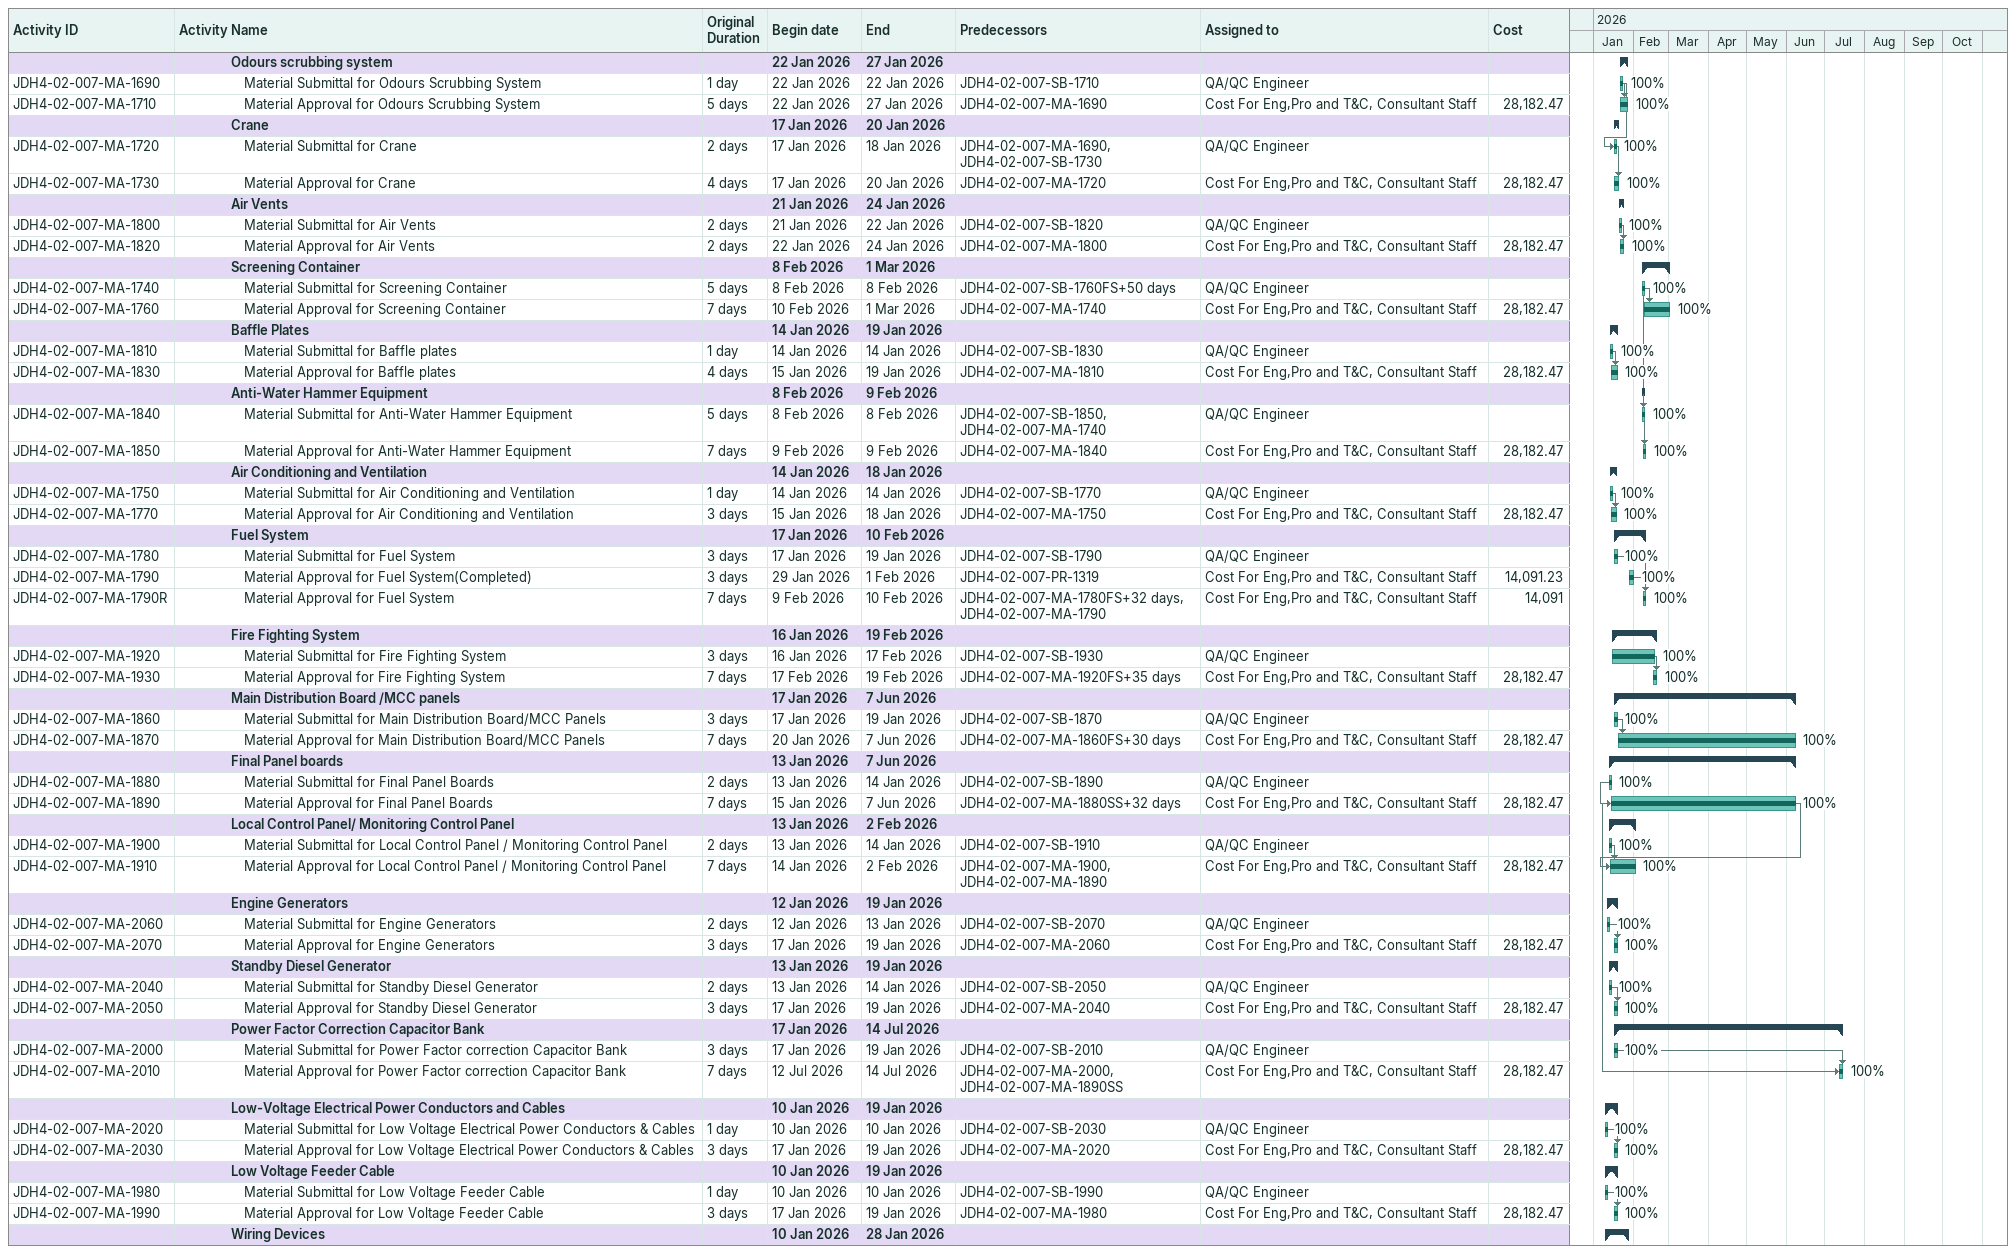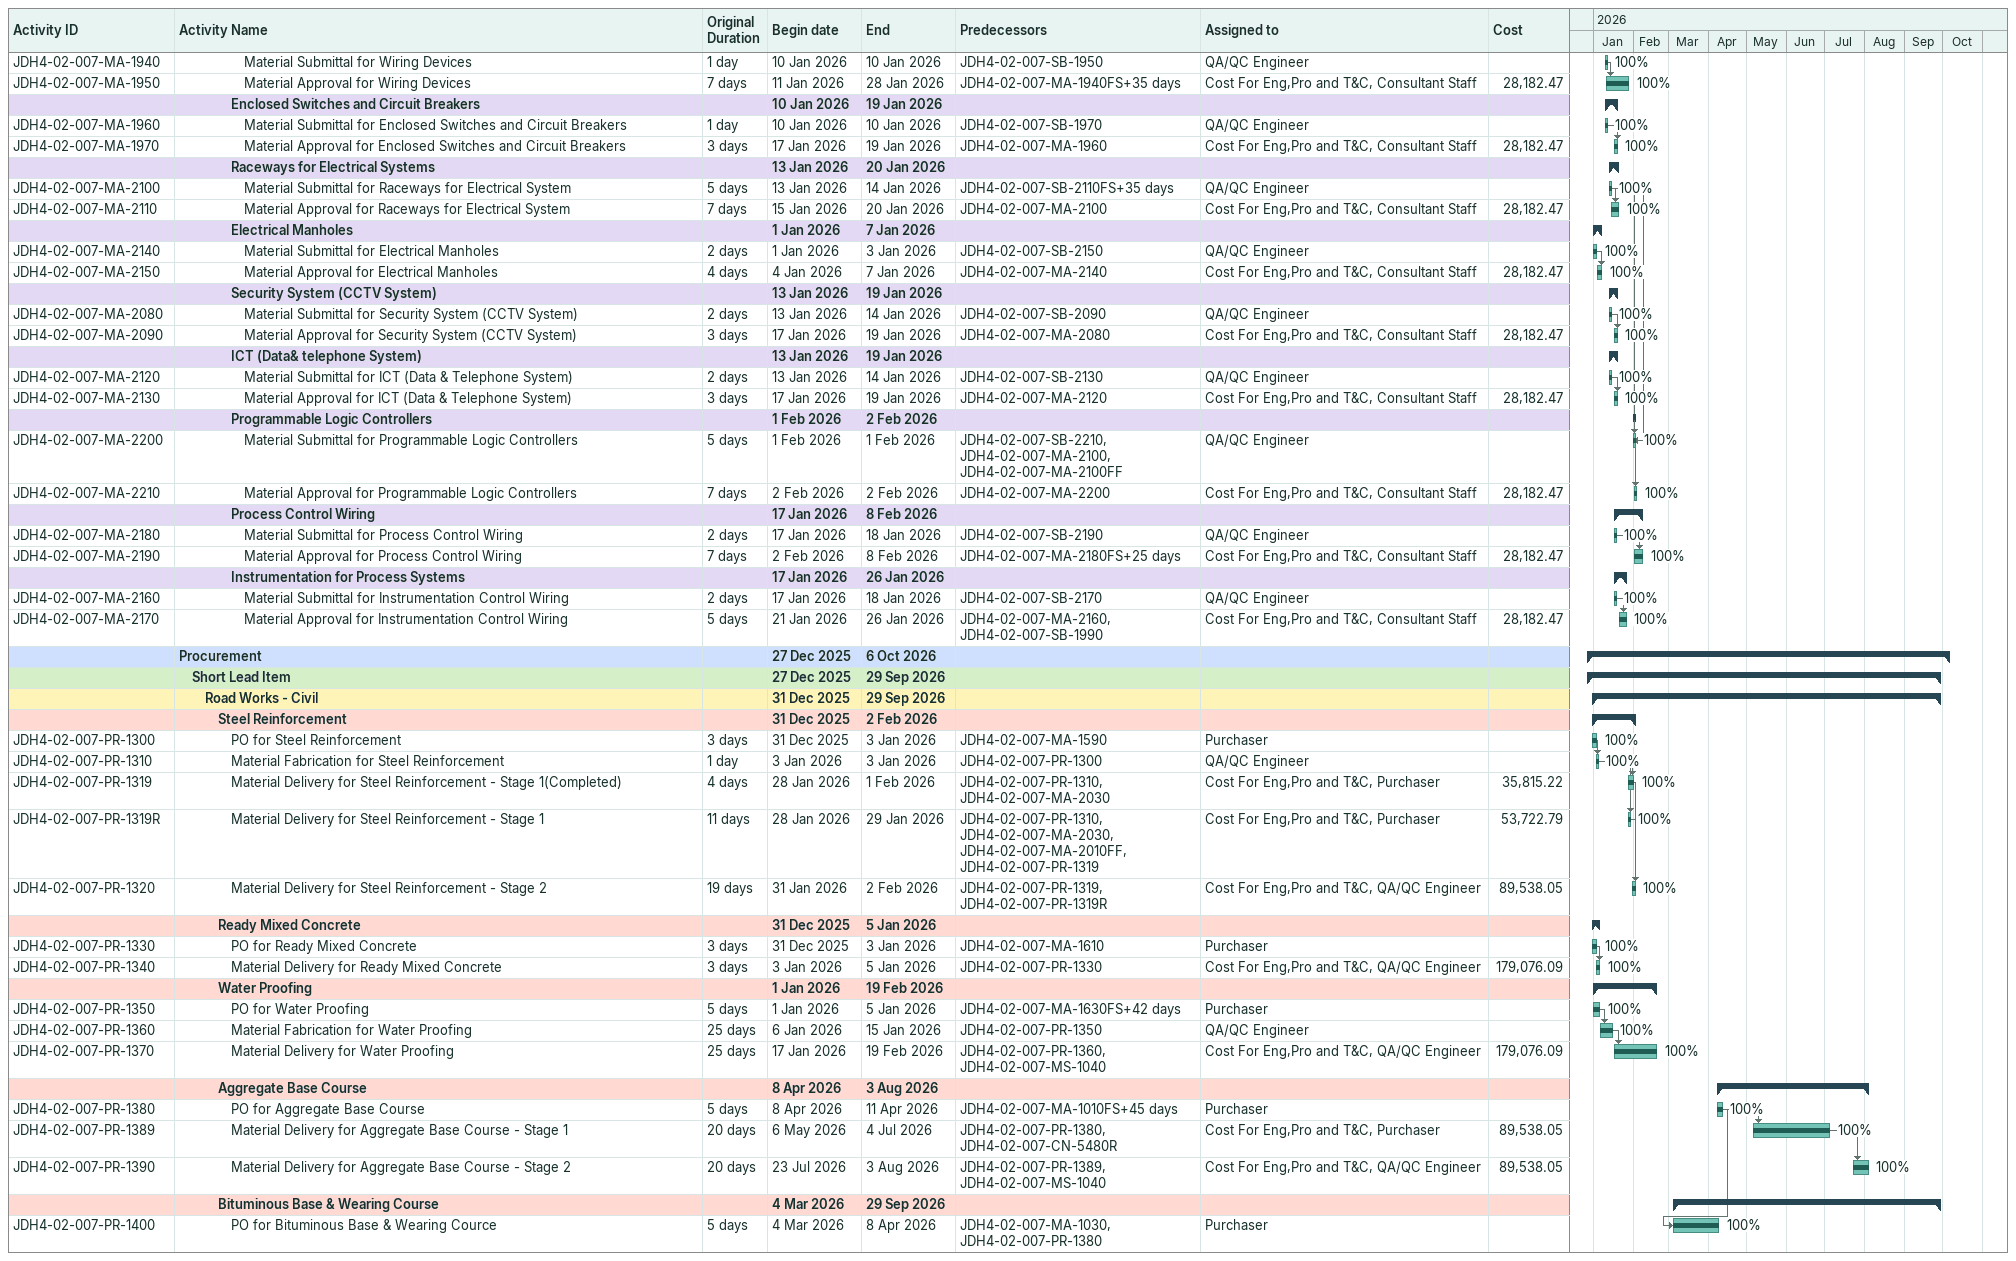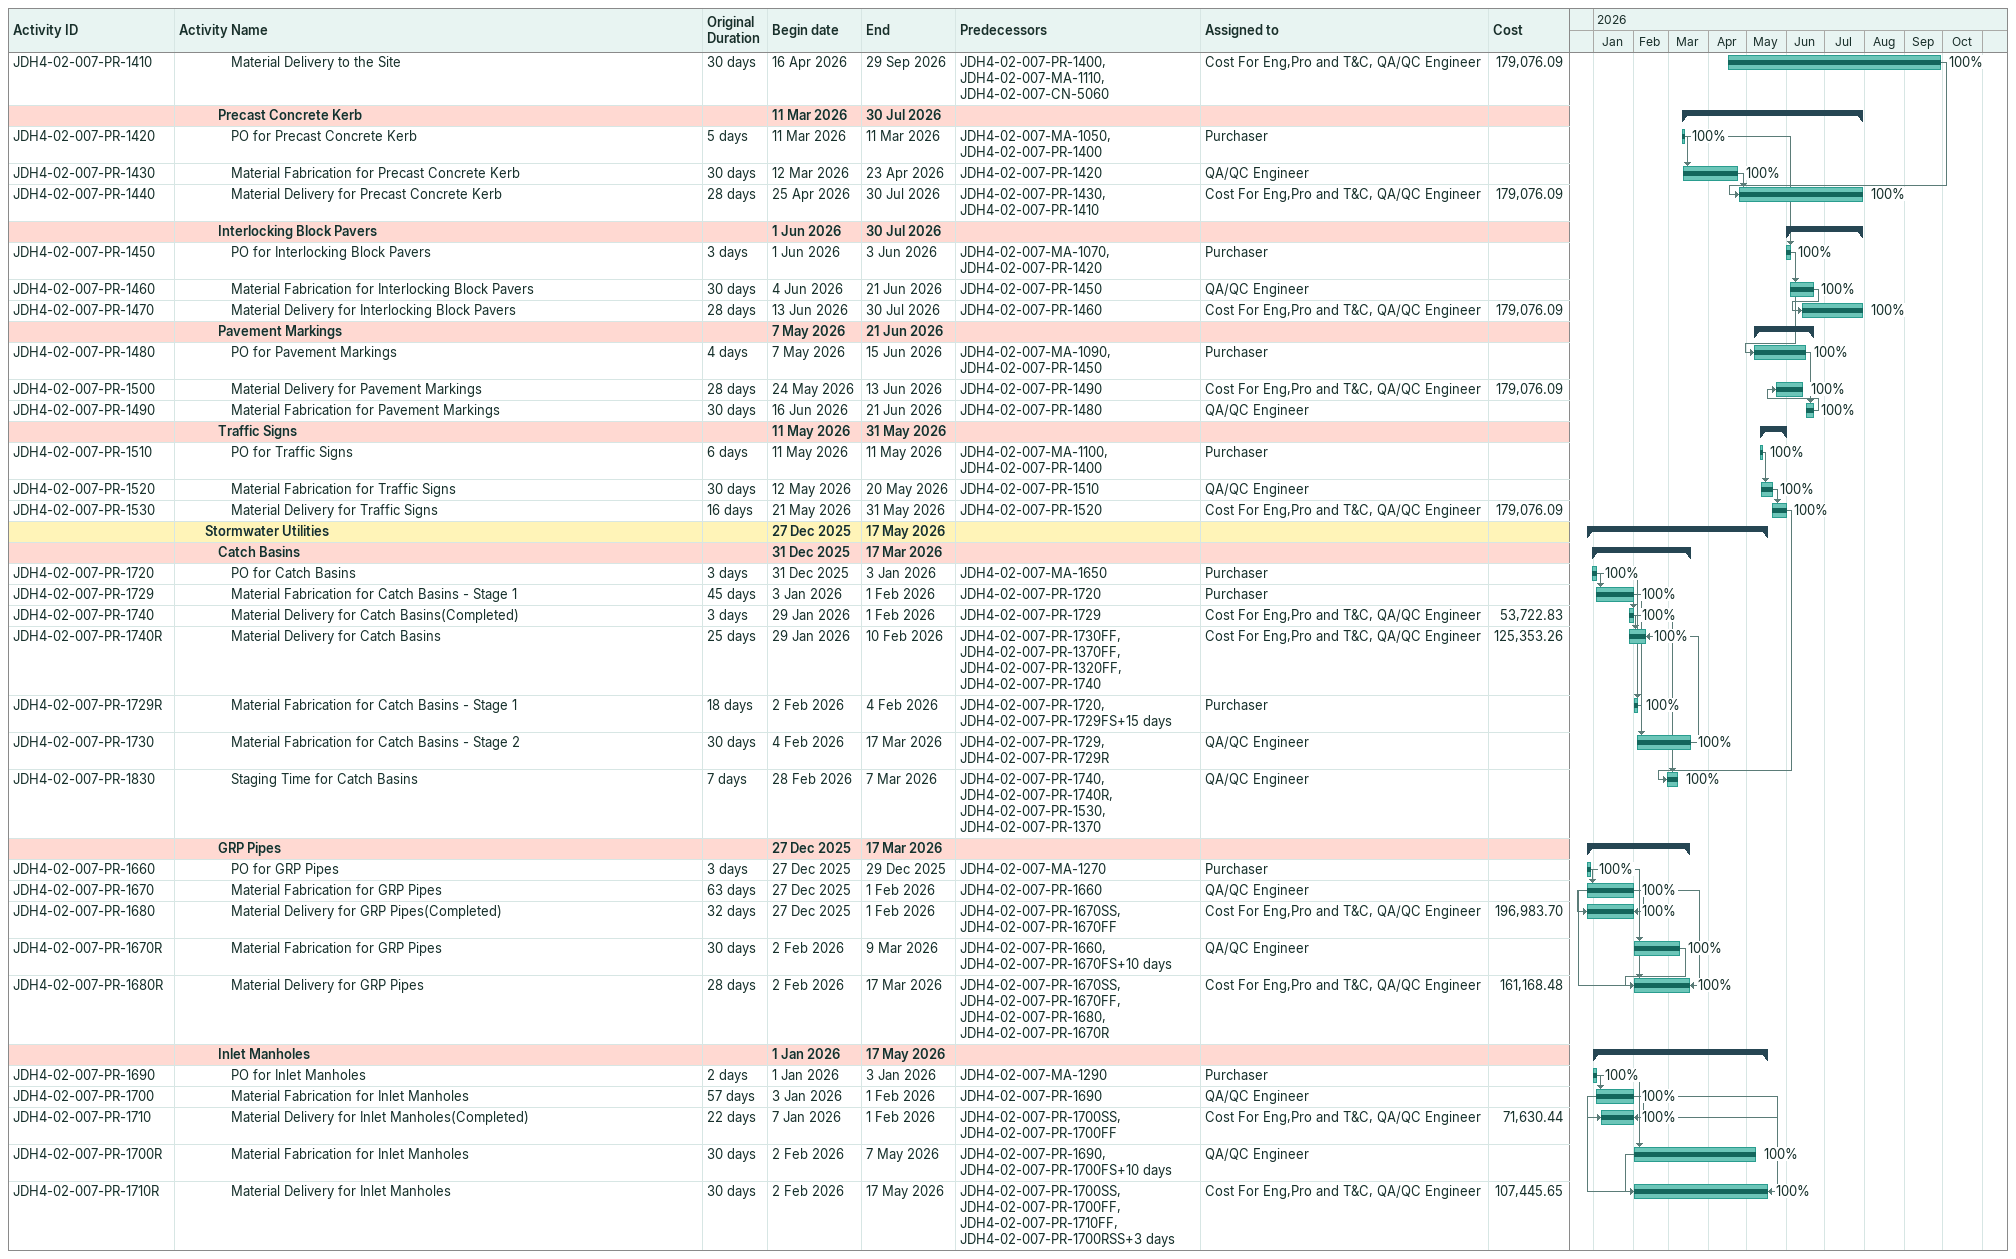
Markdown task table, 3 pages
| ID | Level | Task | Original duration | Start | Finish | Predecessors | Resources | % complete | Cost |
|---|---|---|---|---|---|---|---|---|---|
|  | 5 | **Odours scrubbing system** |  | 2026-01-22 | 2026-01-27 |  |  |  |  |
| JDH4-02-007-MA-1690 | 6 | Material Submittal for Odours Scrubbing System | 1d | 2026-01-22 | 2026-01-22 | JDH4-02-007-SB-1710 | QA/QC Engineer | 100 |  |
| JDH4-02-007-MA-1710 | 6 | Material Approval for Odours Scrubbing System | 5d | 2026-01-22 | 2026-01-27 | JDH4-02-007-MA-1690 | Cost For Eng,Pro and T&C, Consultant Staff | 100 | 28182.47 |
|  | 5 | **Crane** |  | 2026-01-17 | 2026-01-20 |  |  |  |  |
| JDH4-02-007-MA-1720 | 6 | Material Submittal for Crane | 2d | 2026-01-17 | 2026-01-18 | JDH4-02-007-MA-1690, JDH4-02-007-SB-1730 | QA/QC Engineer | 100 |  |
| JDH4-02-007-MA-1730 | 6 | Material Approval for Crane | 4d | 2026-01-17 | 2026-01-20 | JDH4-02-007-MA-1720 | Cost For Eng,Pro and T&C, Consultant Staff | 100 | 28182.47 |
|  | 5 | **Air Vents** |  | 2026-01-21 | 2026-01-24 |  |  |  |  |
| JDH4-02-007-MA-1800 | 6 | Material Submittal for Air Vents | 2d | 2026-01-21 | 2026-01-22 | JDH4-02-007-SB-1820 | QA/QC Engineer | 100 |  |
| JDH4-02-007-MA-1820 | 6 | Material Approval for Air Vents | 2d | 2026-01-22 | 2026-01-24 | JDH4-02-007-MA-1800 | Cost For Eng,Pro and T&C, Consultant Staff | 100 | 28182.47 |
|  | 5 | **Screening Container** |  | 2026-02-08 | 2026-03-01 |  |  |  |  |
| JDH4-02-007-MA-1740 | 6 | Material Submittal for Screening Container | 5d | 2026-02-08 | 2026-02-08 | JDH4-02-007-SB-1760FS+50d | QA/QC Engineer | 100 |  |
| JDH4-02-007-MA-1760 | 6 | Material Approval for Screening Container | 7d | 2026-02-10 | 2026-03-01 | JDH4-02-007-MA-1740 | Cost For Eng,Pro and T&C, Consultant Staff | 100 | 28182.47 |
|  | 5 | **Baffle Plates** |  | 2026-01-14 | 2026-01-19 |  |  |  |  |
| JDH4-02-007-MA-1810 | 6 | Material Submittal for Baffle plates | 1d | 2026-01-14 | 2026-01-14 | JDH4-02-007-SB-1830 | QA/QC Engineer | 100 |  |
| JDH4-02-007-MA-1830 | 6 | Material Approval for Baffle plates | 4d | 2026-01-15 | 2026-01-19 | JDH4-02-007-MA-1810 | Cost For Eng,Pro and T&C, Consultant Staff | 100 | 28182.47 |
|  | 5 | **Anti-Water Hammer Equipment** |  | 2026-02-08 | 2026-02-09 |  |  |  |  |
| JDH4-02-007-MA-1840 | 6 | Material Submittal for Anti-Water Hammer Equipment | 5d | 2026-02-08 | 2026-02-08 | JDH4-02-007-SB-1850, JDH4-02-007-MA-1740 | QA/QC Engineer | 100 |  |
| JDH4-02-007-MA-1850 | 6 | Material Approval for Anti-Water Hammer Equipment | 7d | 2026-02-09 | 2026-02-09 | JDH4-02-007-MA-1840 | Cost For Eng,Pro and T&C, Consultant Staff | 100 | 28182.47 |
|  | 5 | **Air Conditioning and Ventilation** |  | 2026-01-14 | 2026-01-18 |  |  |  |  |
| JDH4-02-007-MA-1750 | 6 | Material Submittal for Air Conditioning and Ventilation | 1d | 2026-01-14 | 2026-01-14 | JDH4-02-007-SB-1770 | QA/QC Engineer | 100 |  |
| JDH4-02-007-MA-1770 | 6 | Material Approval for Air Conditioning and Ventilation | 3d | 2026-01-15 | 2026-01-18 | JDH4-02-007-MA-1750 | Cost For Eng,Pro and T&C, Consultant Staff | 100 | 28182.47 |
|  | 5 | **Fuel System** |  | 2026-01-17 | 2026-02-10 |  |  |  |  |
| JDH4-02-007-MA-1780 | 6 | Material Submittal for Fuel System | 3d | 2026-01-17 | 2026-01-19 | JDH4-02-007-SB-1790 | QA/QC Engineer | 100 |  |
| JDH4-02-007-MA-1790 | 6 | Material Approval for Fuel System(Completed) | 3d | 2026-01-29 | 2026-02-01 | JDH4-02-007-PR-1319 | Cost For Eng,Pro and T&C, Consultant Staff | 100 | 14091.23 |
| JDH4-02-007-MA-1790R | 6 | Material Approval for Fuel System | 7d | 2026-02-09 | 2026-02-10 | JDH4-02-007-MA-1780FS+32d, JDH4-02-007-MA-1790 | Cost For Eng,Pro and T&C, Consultant Staff | 100 | 14091 |
|  | 5 | **Fire Fighting System** |  | 2026-01-16 | 2026-02-19 |  |  |  |  |
| JDH4-02-007-MA-1920 | 6 | Material Submittal for Fire Fighting System | 3d | 2026-01-16 | 2026-02-17 | JDH4-02-007-SB-1930 | QA/QC Engineer | 100 |  |
| JDH4-02-007-MA-1930 | 6 | Material Approval for Fire Fighting System | 7d | 2026-02-17 | 2026-02-19 | JDH4-02-007-MA-1920FS+35d | Cost For Eng,Pro and T&C, Consultant Staff | 100 | 28182.47 |
|  | 5 | **Main Distribution Board /MCC panels** |  | 2026-01-17 | 2026-06-07 |  |  |  |  |
| JDH4-02-007-MA-1860 | 6 | Material Submittal for Main Distribution Board/MCC Panels | 3d | 2026-01-17 | 2026-01-19 | JDH4-02-007-SB-1870 | QA/QC Engineer | 100 |  |
| JDH4-02-007-MA-1870 | 6 | Material Approval for Main Distribution Board/MCC Panels | 7d | 2026-01-20 | 2026-06-07 | JDH4-02-007-MA-1860FS+30d | Cost For Eng,Pro and T&C, Consultant Staff | 100 | 28182.47 |
|  | 5 | **Final Panel boards** |  | 2026-01-13 | 2026-06-07 |  |  |  |  |
| JDH4-02-007-MA-1880 | 6 | Material Submittal for Final Panel Boards | 2d | 2026-01-13 | 2026-01-14 | JDH4-02-007-SB-1890 | QA/QC Engineer | 100 |  |
| JDH4-02-007-MA-1890 | 6 | Material Approval for Final Panel Boards | 7d | 2026-01-15 | 2026-06-07 | JDH4-02-007-MA-1880SS+32d | Cost For Eng,Pro and T&C, Consultant Staff | 100 | 28182.47 |
|  | 5 | **Local Control Panel/ Monitoring Control Panel** |  | 2026-01-13 | 2026-02-02 |  |  |  |  |
| JDH4-02-007-MA-1900 | 6 | Material Submittal for Local Control Panel / Monitoring Control Panel | 2d | 2026-01-13 | 2026-01-14 | JDH4-02-007-SB-1910 | QA/QC Engineer | 100 |  |
| JDH4-02-007-MA-1910 | 6 | Material Approval for Local Control Panel / Monitoring Control Panel | 7d | 2026-01-14 | 2026-02-02 | JDH4-02-007-MA-1900, JDH4-02-007-MA-1890 | Cost For Eng,Pro and T&C, Consultant Staff | 100 | 28182.47 |
|  | 5 | **Engine Generators** |  | 2026-01-12 | 2026-01-19 |  |  |  |  |
| JDH4-02-007-MA-2060 | 6 | Material Submittal for Engine Generators | 2d | 2026-01-12 | 2026-01-13 | JDH4-02-007-SB-2070 | QA/QC Engineer | 100 |  |
| JDH4-02-007-MA-2070 | 6 | Material Approval for Engine Generators | 3d | 2026-01-17 | 2026-01-19 | JDH4-02-007-MA-2060 | Cost For Eng,Pro and T&C, Consultant Staff | 100 | 28182.47 |
|  | 5 | **Standby Diesel Generator** |  | 2026-01-13 | 2026-01-19 |  |  |  |  |
| JDH4-02-007-MA-2040 | 6 | Material Submittal for Standby Diesel Generator | 2d | 2026-01-13 | 2026-01-14 | JDH4-02-007-SB-2050 | QA/QC Engineer | 100 |  |
| JDH4-02-007-MA-2050 | 6 | Material Approval for Standby Diesel Generator | 3d | 2026-01-17 | 2026-01-19 | JDH4-02-007-MA-2040 | Cost For Eng,Pro and T&C, Consultant Staff | 100 | 28182.47 |
|  | 5 | **Power Factor Correction Capacitor Bank** |  | 2026-01-17 | 2026-07-14 |  |  |  |  |
| JDH4-02-007-MA-2000 | 6 | Material Submittal for Power Factor correction Capacitor Bank | 3d | 2026-01-17 | 2026-01-19 | JDH4-02-007-SB-2010 | QA/QC Engineer | 100 |  |
| JDH4-02-007-MA-2010 | 6 | Material Approval for Power Factor correction Capacitor Bank | 7d | 2026-07-12 | 2026-07-14 | JDH4-02-007-MA-2000, JDH4-02-007-MA-1890SS | Cost For Eng,Pro and T&C, Consultant Staff | 100 | 28182.47 |
|  | 5 | **Low-Voltage Electrical Power Conductors and Cables** |  | 2026-01-10 | 2026-01-19 |  |  |  |  |
| JDH4-02-007-MA-2020 | 6 | Material Submittal for Low Voltage Electrical Power Conductors & Cables | 1d | 2026-01-10 | 2026-01-10 | JDH4-02-007-SB-2030 | QA/QC Engineer | 100 |  |
| JDH4-02-007-MA-2030 | 6 | Material Approval for Low Voltage Electrical Power Conductors & Cables | 3d | 2026-01-17 | 2026-01-19 | JDH4-02-007-MA-2020 | Cost For Eng,Pro and T&C, Consultant Staff | 100 | 28182.47 |
|  | 5 | **Low Voltage Feeder Cable** |  | 2026-01-10 | 2026-01-19 |  |  |  |  |
| JDH4-02-007-MA-1980 | 6 | Material Submittal for Low Voltage Feeder Cable | 1d | 2026-01-10 | 2026-01-10 | JDH4-02-007-SB-1990 | QA/QC Engineer | 100 |  |
| JDH4-02-007-MA-1990 | 6 | Material Approval for Low Voltage Feeder Cable | 3d | 2026-01-17 | 2026-01-19 | JDH4-02-007-MA-1980 | Cost For Eng,Pro and T&C, Consultant Staff | 100 | 28182.47 |
|  | 5 | **Wiring Devices** |  | 2026-01-10 | 2026-01-28 |  |  |  |  |
| JDH4-02-007-MA-1940 | 6 | Material Submittal for Wiring Devices | 1d | 2026-01-10 | 2026-01-10 | JDH4-02-007-SB-1950 | QA/QC Engineer | 100 |  |
| JDH4-02-007-MA-1950 | 6 | Material Approval for Wiring Devices | 7d | 2026-01-11 | 2026-01-28 | JDH4-02-007-MA-1940FS+35d | Cost For Eng,Pro and T&C, Consultant Staff | 100 | 28182.47 |
|  | 5 | **Enclosed Switches and Circuit Breakers** |  | 2026-01-10 | 2026-01-19 |  |  |  |  |
| JDH4-02-007-MA-1960 | 6 | Material Submittal for Enclosed Switches and Circuit Breakers | 1d | 2026-01-10 | 2026-01-10 | JDH4-02-007-SB-1970 | QA/QC Engineer | 100 |  |
| JDH4-02-007-MA-1970 | 6 | Material Approval for Enclosed Switches and Circuit Breakers | 3d | 2026-01-17 | 2026-01-19 | JDH4-02-007-MA-1960 | Cost For Eng,Pro and T&C, Consultant Staff | 100 | 28182.47 |
|  | 5 | **Raceways for Electrical Systems** |  | 2026-01-13 | 2026-01-20 |  |  |  |  |
| JDH4-02-007-MA-2100 | 6 | Material Submittal for Raceways for Electrical System | 5d | 2026-01-13 | 2026-01-14 | JDH4-02-007-SB-2110FS+35d | QA/QC Engineer | 100 |  |
| JDH4-02-007-MA-2110 | 6 | Material Approval for Raceways for Electrical System | 7d | 2026-01-15 | 2026-01-20 | JDH4-02-007-MA-2100 | Cost For Eng,Pro and T&C, Consultant Staff | 100 | 28182.47 |
|  | 5 | **Electrical Manholes** |  | 2026-01-01 | 2026-01-07 |  |  |  |  |
| JDH4-02-007-MA-2140 | 6 | Material Submittal for Electrical Manholes | 2d | 2026-01-01 | 2026-01-03 | JDH4-02-007-SB-2150 | QA/QC Engineer | 100 |  |
| JDH4-02-007-MA-2150 | 6 | Material Approval for Electrical Manholes | 4d | 2026-01-04 | 2026-01-07 | JDH4-02-007-MA-2140 | Cost For Eng,Pro and T&C, Consultant Staff | 100 | 28182.47 |
|  | 5 | **Security System (CCTV System)** |  | 2026-01-13 | 2026-01-19 |  |  |  |  |
| JDH4-02-007-MA-2080 | 6 | Material Submittal for Security System (CCTV System) | 2d | 2026-01-13 | 2026-01-14 | JDH4-02-007-SB-2090 | QA/QC Engineer | 100 |  |
| JDH4-02-007-MA-2090 | 6 | Material Approval for Security System (CCTV System) | 3d | 2026-01-17 | 2026-01-19 | JDH4-02-007-MA-2080 | Cost For Eng,Pro and T&C, Consultant Staff | 100 | 28182.47 |
|  | 5 | **ICT (Data& telephone System)** |  | 2026-01-13 | 2026-01-19 |  |  |  |  |
| JDH4-02-007-MA-2120 | 6 | Material Submittal for ICT (Data & Telephone System) | 2d | 2026-01-13 | 2026-01-14 | JDH4-02-007-SB-2130 | QA/QC Engineer | 100 |  |
| JDH4-02-007-MA-2130 | 6 | Material Approval for ICT (Data & Telephone System) | 3d | 2026-01-17 | 2026-01-19 | JDH4-02-007-MA-2120 | Cost For Eng,Pro and T&C, Consultant Staff | 100 | 28182.47 |
|  | 5 | **Programmable Logic Controllers** |  | 2026-02-01 | 2026-02-02 |  |  |  |  |
| JDH4-02-007-MA-2200 | 6 | Material Submittal for Programmable Logic Controllers | 5d | 2026-02-01 | 2026-02-01 | JDH4-02-007-SB-2210, JDH4-02-007-MA-2100, JDH4-02-007-MA-2100FF | QA/QC Engineer | 100 |  |
| JDH4-02-007-MA-2210 | 6 | Material Approval for Programmable Logic Controllers | 7d | 2026-02-02 | 2026-02-02 | JDH4-02-007-MA-2200 | Cost For Eng,Pro and T&C, Consultant Staff | 100 | 28182.47 |
|  | 5 | **Process Control Wiring** |  | 2026-01-17 | 2026-02-08 |  |  |  |  |
| JDH4-02-007-MA-2180 | 6 | Material Submittal for Process Control Wiring | 2d | 2026-01-17 | 2026-01-18 | JDH4-02-007-SB-2190 | QA/QC Engineer | 100 |  |
| JDH4-02-007-MA-2190 | 6 | Material Approval for Process Control Wiring | 7d | 2026-02-02 | 2026-02-08 | JDH4-02-007-MA-2180FS+25d | Cost For Eng,Pro and T&C, Consultant Staff | 100 | 28182.47 |
|  | 5 | **Instrumentation for Process Systems** |  | 2026-01-17 | 2026-01-26 |  |  |  |  |
| JDH4-02-007-MA-2160 | 6 | Material Submittal for Instrumentation Control Wiring | 2d | 2026-01-17 | 2026-01-18 | JDH4-02-007-SB-2170 | QA/QC Engineer | 100 |  |
| JDH4-02-007-MA-2170 | 6 | Material Approval for Instrumentation Control Wiring | 5d | 2026-01-21 | 2026-01-26 | JDH4-02-007-MA-2160, JDH4-02-007-SB-1990 | Cost For Eng,Pro and T&C, Consultant Staff | 100 | 28182.47 |
|  | 1 | **Procurement** |  | 2025-12-27 | 2026-10-06 |  |  |  |  |
|  | 2 | **Short Lead Item** |  | 2025-12-27 | 2026-09-29 |  |  |  |  |
|  | 3 | **Road Works - Civil** |  | 2025-12-31 | 2026-09-29 |  |  |  |  |
|  | 4 | **Steel Reinforcement** |  | 2025-12-31 | 2026-02-02 |  |  |  |  |
| JDH4-02-007-PR-1300 | 5 | PO for Steel Reinforcement | 3d | 2025-12-31 | 2026-01-03 | JDH4-02-007-MA-1590 | Purchaser | 100 |  |
| JDH4-02-007-PR-1310 | 5 | Material Fabrication for Steel Reinforcement | 1d | 2026-01-03 | 2026-01-03 | JDH4-02-007-PR-1300 | QA/QC Engineer | 100 |  |
| JDH4-02-007-PR-1319 | 5 | Material Delivery for Steel Reinforcement - Stage 1(Completed) | 4d | 2026-01-28 | 2026-02-01 | JDH4-02-007-PR-1310, JDH4-02-007-MA-2030 | Cost For Eng,Pro and T&C, Purchaser | 100 | 35815.22 |
| JDH4-02-007-PR-1319R | 5 | Material Delivery for Steel Reinforcement - Stage 1 | 11d | 2026-01-28 | 2026-01-29 | JDH4-02-007-PR-1310, JDH4-02-007-MA-2030, JDH4-02-007-MA-2010FF, JDH4-02-007-PR-1319 | Cost For Eng,Pro and T&C, Purchaser | 100 | 53722.79 |
| JDH4-02-007-PR-1320 | 5 | Material Delivery for Steel Reinforcement - Stage 2 | 19d | 2026-01-31 | 2026-02-02 | JDH4-02-007-PR-1319, JDH4-02-007-PR-1319R | Cost For Eng,Pro and T&C, QA/QC Engineer | 100 | 89538.05 |
|  | 4 | **Ready Mixed Concrete** |  | 2025-12-31 | 2026-01-05 |  |  |  |  |
| JDH4-02-007-PR-1330 | 5 | PO for Ready Mixed Concrete | 3d | 2025-12-31 | 2026-01-03 | JDH4-02-007-MA-1610 | Purchaser | 100 |  |
| JDH4-02-007-PR-1340 | 5 | Material Delivery for Ready Mixed Concrete | 3d | 2026-01-03 | 2026-01-05 | JDH4-02-007-PR-1330 | Cost For Eng,Pro and T&C, QA/QC Engineer | 100 | 179076.09 |
|  | 4 | **Water Proofing** |  | 2026-01-01 | 2026-02-19 |  |  |  |  |
| JDH4-02-007-PR-1350 | 5 | PO for Water Proofing | 5d | 2026-01-01 | 2026-01-05 | JDH4-02-007-MA-1630FS+42d | Purchaser | 100 |  |
| JDH4-02-007-PR-1360 | 5 | Material Fabrication for Water Proofing | 25d | 2026-01-06 | 2026-01-15 | JDH4-02-007-PR-1350 | QA/QC Engineer | 100 |  |
| JDH4-02-007-PR-1370 | 5 | Material Delivery for Water Proofing | 25d | 2026-01-17 | 2026-02-19 | JDH4-02-007-PR-1360, JDH4-02-007-MS-1040 | Cost For Eng,Pro and T&C, QA/QC Engineer | 100 | 179076.09 |
|  | 4 | **Aggregate Base Course** |  | 2026-04-08 | 2026-08-03 |  |  |  |  |
| JDH4-02-007-PR-1380 | 5 | PO for Aggregate Base Course | 5d | 2026-04-08 | 2026-04-11 | JDH4-02-007-MA-1010FS+45d | Purchaser | 100 |  |
| JDH4-02-007-PR-1389 | 5 | Material Delivery for Aggregate Base Course - Stage 1 | 20d | 2026-05-06 | 2026-07-04 | JDH4-02-007-PR-1380, JDH4-02-007-CN-5480R | Cost For Eng,Pro and T&C, Purchaser | 100 | 89538.05 |
| JDH4-02-007-PR-1390 | 5 | Material Delivery for Aggregate Base Course - Stage 2 | 20d | 2026-07-23 | 2026-08-03 | JDH4-02-007-PR-1389, JDH4-02-007-MS-1040 | Cost For Eng,Pro and T&C, QA/QC Engineer | 100 | 89538.05 |
|  | 4 | **Bituminous Base & Wearing Course** |  | 2026-03-04 | 2026-09-29 |  |  |  |  |
| JDH4-02-007-PR-1400 | 5 | PO for Bituminous Base & Wearing Cource | 5d | 2026-03-04 | 2026-04-08 | JDH4-02-007-MA-1030, JDH4-02-007-PR-1380 | Purchaser | 100 |  |
| JDH4-02-007-PR-1410 | 5 | Material Delivery to the Site | 30d | 2026-04-16 | 2026-09-29 | JDH4-02-007-PR-1400, JDH4-02-007-MA-1110, JDH4-02-007-CN-5060 | Cost For Eng,Pro and T&C, QA/QC Engineer | 100 | 179076.09 |
|  | 4 | **Precast Concrete Kerb** |  | 2026-03-11 | 2026-07-30 |  |  |  |  |
| JDH4-02-007-PR-1420 | 5 | PO for Precast Concrete Kerb | 5d | 2026-03-11 | 2026-03-11 | JDH4-02-007-MA-1050, JDH4-02-007-PR-1400 | Purchaser | 100 |  |
| JDH4-02-007-PR-1430 | 5 | Material Fabrication for Precast Concrete Kerb | 30d | 2026-03-12 | 2026-04-23 | JDH4-02-007-PR-1420 | QA/QC Engineer | 100 |  |
| JDH4-02-007-PR-1440 | 5 | Material Delivery for Precast Concrete Kerb | 28d | 2026-04-25 | 2026-07-30 | JDH4-02-007-PR-1430, JDH4-02-007-PR-1410 | Cost For Eng,Pro and T&C, QA/QC Engineer | 100 | 179076.09 |
|  | 4 | **Interlocking Block Pavers** |  | 2026-06-01 | 2026-07-30 |  |  |  |  |
| JDH4-02-007-PR-1450 | 5 | PO for Interlocking Block Pavers | 3d | 2026-06-01 | 2026-06-03 | JDH4-02-007-MA-1070, JDH4-02-007-PR-1420 | Purchaser | 100 |  |
| JDH4-02-007-PR-1460 | 5 | Material Fabrication for Interlocking Block Pavers | 30d | 2026-06-04 | 2026-06-21 | JDH4-02-007-PR-1450 | QA/QC Engineer | 100 |  |
| JDH4-02-007-PR-1470 | 5 | Material Delivery for Interlocking Block Pavers | 28d | 2026-06-13 | 2026-07-30 | JDH4-02-007-PR-1460 | Cost For Eng,Pro and T&C, QA/QC Engineer | 100 | 179076.09 |
|  | 4 | **Pavement Markings** |  | 2026-05-07 | 2026-06-21 |  |  |  |  |
| JDH4-02-007-PR-1480 | 5 | PO for Pavement Markings | 4d | 2026-05-07 | 2026-06-15 | JDH4-02-007-MA-1090, JDH4-02-007-PR-1450 | Purchaser | 100 |  |
| JDH4-02-007-PR-1500 | 5 | Material Delivery for Pavement Markings | 28d | 2026-05-24 | 2026-06-13 | JDH4-02-007-PR-1490 | Cost For Eng,Pro and T&C, QA/QC Engineer | 100 | 179076.09 |
| JDH4-02-007-PR-1490 | 5 | Material Fabrication for Pavement Markings | 30d | 2026-06-16 | 2026-06-21 | JDH4-02-007-PR-1480 | QA/QC Engineer | 100 |  |
|  | 4 | **Traffic Signs** |  | 2026-05-11 | 2026-05-31 |  |  |  |  |
| JDH4-02-007-PR-1510 | 5 | PO for Traffic Signs | 6d | 2026-05-11 | 2026-05-11 | JDH4-02-007-MA-1100, JDH4-02-007-PR-1400 | Purchaser | 100 |  |
| JDH4-02-007-PR-1520 | 5 | Material Fabrication for Traffic Signs | 30d | 2026-05-12 | 2026-05-20 | JDH4-02-007-PR-1510 | QA/QC Engineer | 100 |  |
| JDH4-02-007-PR-1530 | 5 | Material Delivery for Traffic Signs | 16d | 2026-05-21 | 2026-05-31 | JDH4-02-007-PR-1520 | Cost For Eng,Pro and T&C, QA/QC Engineer | 100 | 179076.09 |
|  | 3 | **Stormwater Utilities** |  | 2025-12-27 | 2026-05-17 |  |  |  |  |
|  | 4 | **Catch Basins** |  | 2025-12-31 | 2026-03-17 |  |  |  |  |
| JDH4-02-007-PR-1720 | 5 | PO for Catch Basins | 3d | 2025-12-31 | 2026-01-03 | JDH4-02-007-MA-1650 | Purchaser | 100 |  |
| JDH4-02-007-PR-1729 | 5 | Material Fabrication for Catch Basins - Stage 1 | 45d | 2026-01-03 | 2026-02-01 | JDH4-02-007-PR-1720 | Purchaser | 100 |  |
| JDH4-02-007-PR-1740 | 5 | Material Delivery for Catch Basins(Completed) | 3d | 2026-01-29 | 2026-02-01 | JDH4-02-007-PR-1729 | Cost For Eng,Pro and T&C, QA/QC Engineer | 100 | 53722.83 |
| JDH4-02-007-PR-1740R | 5 | Material Delivery for Catch Basins | 25d | 2026-01-29 | 2026-02-10 | JDH4-02-007-PR-1730FF, JDH4-02-007-PR-1370FF, JDH4-02-007-PR-1320FF, JDH4-02-007-PR-1740 | Cost For Eng,Pro and T&C, QA/QC Engineer | 100 | 125353.26 |
| JDH4-02-007-PR-1729R | 5 | Material Fabrication for Catch Basins - Stage 1 | 18d | 2026-02-02 | 2026-02-04 | JDH4-02-007-PR-1720, JDH4-02-007-PR-1729FS+15d | Purchaser | 100 |  |
| JDH4-02-007-PR-1730 | 5 | Material Fabrication for Catch Basins - Stage 2 | 30d | 2026-02-04 | 2026-03-17 | JDH4-02-007-PR-1729, JDH4-02-007-PR-1729R | QA/QC Engineer | 100 |  |
| JDH4-02-007-PR-1830 | 5 | Staging Time for Catch Basins | 7d | 2026-02-28 | 2026-03-07 | JDH4-02-007-PR-1740, JDH4-02-007-PR-1740R, JDH4-02-007-PR-1530, JDH4-02-007-PR-1370 | QA/QC Engineer | 100 |  |
|  | 4 | **GRP Pipes** |  | 2025-12-27 | 2026-03-17 |  |  |  |  |
| JDH4-02-007-PR-1660 | 5 | PO for GRP Pipes | 3d | 2025-12-27 | 2025-12-29 | JDH4-02-007-MA-1270 | Purchaser | 100 |  |
| JDH4-02-007-PR-1670 | 5 | Material Fabrication for GRP Pipes | 63d | 2025-12-27 | 2026-02-01 | JDH4-02-007-PR-1660 | QA/QC Engineer | 100 |  |
| JDH4-02-007-PR-1680 | 5 | Material Delivery for GRP Pipes(Completed) | 32d | 2025-12-27 | 2026-02-01 | JDH4-02-007-PR-1670SS, JDH4-02-007-PR-1670FF | Cost For Eng,Pro and T&C, QA/QC Engineer | 100 | 196983.70 |
| JDH4-02-007-PR-1670R | 5 | Material Fabrication for GRP Pipes | 30d | 2026-02-02 | 2026-03-09 | JDH4-02-007-PR-1660, JDH4-02-007-PR-1670FS+10d | QA/QC Engineer | 100 |  |
| JDH4-02-007-PR-1680R | 5 | Material Delivery for GRP Pipes | 28d | 2026-02-02 | 2026-03-17 | JDH4-02-007-PR-1670SS, JDH4-02-007-PR-1670FF, JDH4-02-007-PR-1680, JDH4-02-007-PR-1670R | Cost For Eng,Pro and T&C, QA/QC Engineer | 100 | 161168.48 |
|  | 4 | **Inlet Manholes** |  | 2026-01-01 | 2026-05-17 |  |  |  |  |
| JDH4-02-007-PR-1690 | 5 | PO for Inlet Manholes | 2d | 2026-01-01 | 2026-01-03 | JDH4-02-007-MA-1290 | Purchaser | 100 |  |
| JDH4-02-007-PR-1700 | 5 | Material Fabrication for Inlet Manholes | 57d | 2026-01-03 | 2026-02-01 | JDH4-02-007-PR-1690 | QA/QC Engineer | 100 |  |
| JDH4-02-007-PR-1710 | 5 | Material Delivery for Inlet Manholes(Completed) | 22d | 2026-01-07 | 2026-02-01 | JDH4-02-007-PR-1700SS, JDH4-02-007-PR-1700FF | Cost For Eng,Pro and T&C, QA/QC Engineer | 100 | 71630.44 |
| JDH4-02-007-PR-1700R | 5 | Material Fabrication for Inlet Manholes | 30d | 2026-02-02 | 2026-05-07 | JDH4-02-007-PR-1690, JDH4-02-007-PR-1700FS+10d | QA/QC Engineer | 100 |  |
| JDH4-02-007-PR-1710R | 5 | Material Delivery for Inlet Manholes | 30d | 2026-02-02 | 2026-05-17 | JDH4-02-007-PR-1700SS, JDH4-02-007-PR-1700FF, JDH4-02-007-PR-1710FF, JDH4-02-007-PR-1700RSS+3d | Cost For Eng,Pro and T&C, QA/QC Engineer | 100 | 107445.65 |
